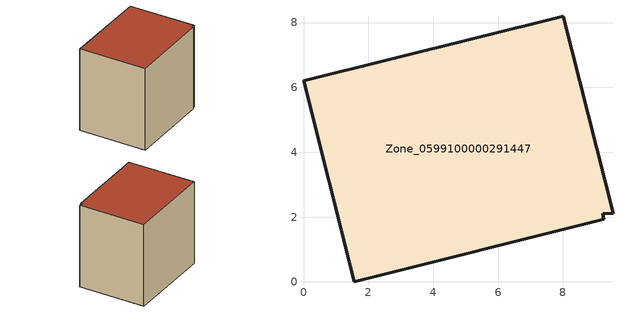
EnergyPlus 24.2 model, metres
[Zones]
Zone_0599100000291447
 floor ground (C_G): 9.54,2.13 9.23,2.1 9.26,1.94 1.56,0 0,6.2 8.01,8.2 z0
 wall outside (C_F): 9.54,2.13 8.01,8.2 0,6.2 1.56,0 9.26,1.94 9.23,2.1 9.54,2.13 z0:7.93
 roof outside (C_R): 9.23,2.1 9.54,2.13 8.01,8.2 0,6.2 1.56,0 9.26,1.94 z7.93
[BUILDING]
Pand.0599100000291447: North Axis=0; Terrain=City; Loads Convergence Tolerance Value=0.04; Temperature Convergence Tolerance Value=0.4; Solar Distribution=FullExterior; Maximum Number of Warmup Days=25; Minimum Number of Warmup Days=1
[Site:Location]
Rotterdam.The.Hague.AP_ZH_NLD Design_Conditions: Latitude=51.96; Longitude=4.45; Time Zone=1; Elevation=-4.5
[SITE:GROUNDTEMPERATURE:BUILDINGSURFACE]
18, 18, 18, 18, 18, 18, 18, 18, 18, 18, 18, 18
[MATERIAL] Thermal Absorptance=0.9; Solar Absorptance=0.7; Visible Absorptance=0.7
Name | Roughness | Thickness | Conductivity | Density | Specific Heat
G.TC.1946-1964 | MediumSmooth | 0.15 | 1 | 540 | 1210
F.TC.1946-1964 | Rough | 0.3 | 0.857143 | 1920 | 840
R.TC.1946-1964 | MediumRough | 0.2 | 0.235294 | 1500 | 1000
[CONSTRUCTION]
C_G: G.TC.1946-1964
C_F: F.TC.1946-1964
C_R: R.TC.1946-1964
[ZONE]
Zone_0599100000291447: Type=1; Multiplier=1; Ceiling Height=Autocalculate; Volume=Autocalculate; Floor Area=autocalculate; Part of Total Floor Area=Yes
[ZONEINFILTRATION:DESIGNFLOWRATE]
Infil_Zone_0599100000291447: Zone or ZoneList or Space or SpaceList=Zone_0599100000291447; Schedule=AlwaysOn; Design Flow Rate Calculation Method=Flow/Area; Flow Rate per Floor Area=0.003; Constant Term Coefficient=1; Temperature Term Coefficient=0; Velocity Term Coefficient=0; Velocity Squared Term Coefficient=0
[HVACTEMPLATE:ZONE:IDEALLOADSAIRSYSTEM]
Zone_0599100000291447: Maximum Heating Supply Air Temperature=50; Minimum Cooling Supply Air Temperature=13; Maximum Heating Supply Air Humidity Ratio=0.0156; Minimum Cooling Supply Air Humidity Ratio=0.0077; Heating Limit=NoLimit; Cooling Limit=NoLimit; Dehumidification Control Type=ConstantSensibleHeatRatio; Cooling Sensible Heat Ratio=0.7; Dehumidification Setpoint=60; Humidification Control Type=None; Humidification Setpoint=30; Outdoor Air Method=None; Outdoor Air Flow Rate per Person=0.00944; Outdoor Air Flow Rate per Zone Floor Area=0; Outdoor Air Flow Rate per Zone=0; Demand Controlled Ventilation Type=None; Outdoor Air Economizer Type=NoEconomizer; Heat Recovery Type=None; Sensible Heat Recovery Effectiveness=0.7; Latent Heat Recovery Effectiveness=0.65
[ZONECONTROL:THERMOSTAT]
ThermostatControl_Zone_0599100000291447: Zone or ZoneList=Zone_0599100000291447; Control Type Schedule=DualSetpointControlType; Control 1=Thermostat_Zone_0599100000291447; Temperature Difference Between Cutout And Setpoint=0
[THERMOSTATSETPOINT:DUALSETPOINT]
Thermostat_Zone_0599100000291447: Heating Setpoint Temperature Schedule=HeatingSetpoint_Zone_0599100000291447; Cooling Setpoint Temperature Schedule=CoolingSetpoint_Zone_0599100000291447
[SCHEDULE:COMPACT]
HeatingSetpoint_Zone_0599100000291447: Through: 12/31, For: AllDays, Until: 24:00, 21
CoolingSetpoint_Zone_0599100000291447: Through: 12/31, For: AllDays, Until: 24:00, 24
DualSetpointControlType: Through: 12/31, For: AllDays, Until: 24:00, 4
AlwaysOn: Through: 12/31, For: AllDays, Until: 24:00, 1
